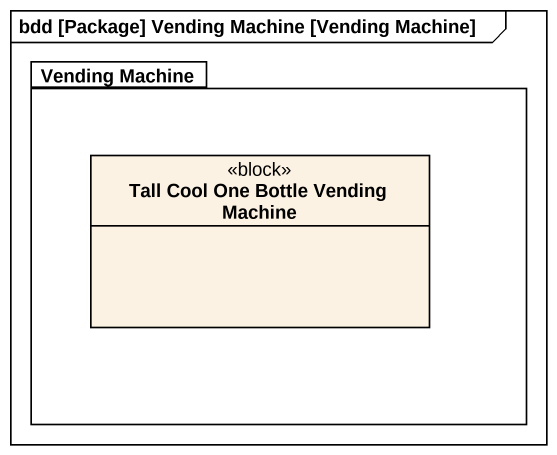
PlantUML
@startuml
mainframe bdd [Package] Vending Machine [Vending Machine]
hide circle
hide empty members
package "Vending Machine" as Vending_Machine {
  class "Tall Cool One Bottle Vending Machine" as Tall_Cool_One_Bottle <<block>>
}
@enduml
